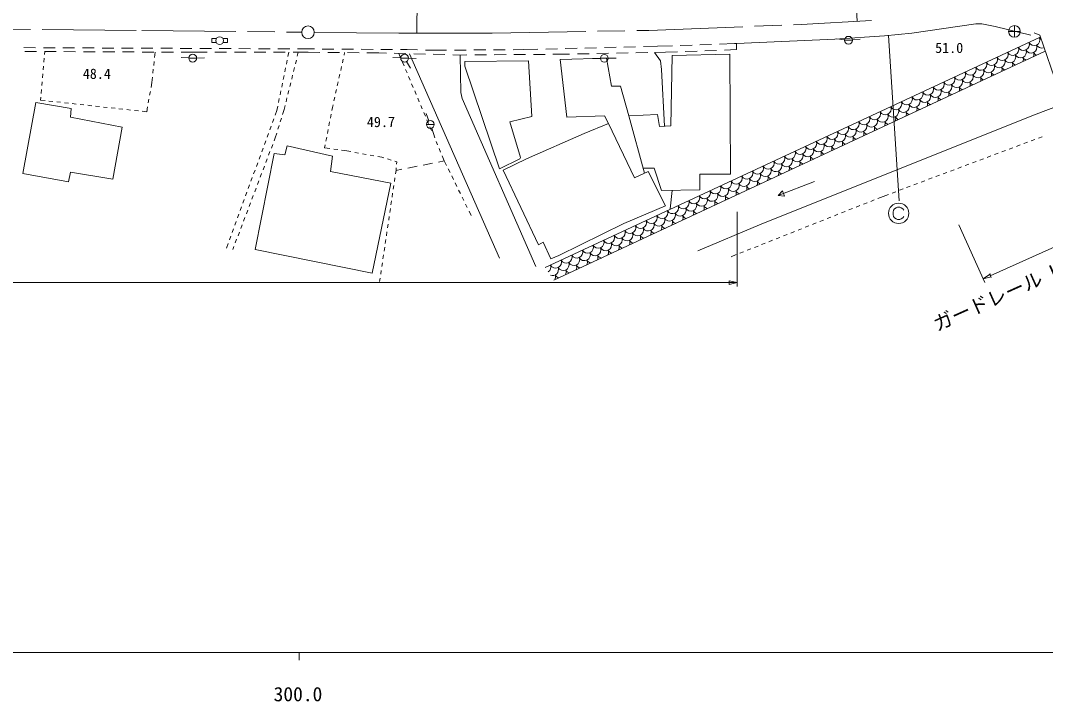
# Model space of a CAD drawing. Units: millimetres, scale not verified. Extents: x 40000 to 680000, y 20000 to 380000.
# Drawn here: x 332357 to 463452, y 198715 to 285849 of the extents above; entities that cross this region are included whole.
import ezdxf
from ezdxf.enums import TextEntityAlignment as Align

# ---------------------------------------------------------------- set-up
doc = ezdxf.new("R2010")
doc.units = ezdxf.units.MM
doc.header["$LTSCALE"] = 1000
doc.linetypes.add('CHAIN', pattern=[18.5, 12, -1.5, 3.5, -1.5])
for name, color, linetype, lineweight in [('M-BGD', 7, 'Continuous', 13), ('M-BGD-EXST', 7, 'Continuous', 13), ('M-BMK', 2, 'CHAIN', 13), ('M-BMK-SRVR', 3, 'Continuous', 13), ('M-STR-HTXT', 7, 'Continuous', 13), ('M-STR-STRC', 7, 'Continuous', 13), ('M-TTL-BAND', 7, 'Continuous', 13)]:
    doc.layers.add(name, color=color, linetype=linetype, lineweight=lineweight)
doc.styles.add('ＭＳ ゴシック', font='')
doc.styles.get('ＭＳ ゴシック').set_extended_font_data('MS Gothic')

msp = doc.modelspace()

# ---------------------------------------------------------------- linework, layer by layer
at = {"layer": 'M-BGD'}
for p, q in [((399454, 254246), (462789, 283703)), ((437758, 283377), (436765, 283494)), ((437755, 283319), (438755, 283319)), ((438753, 283360), (439750, 283442)), ((332784, 282374), (334284, 282367)), ((334407, 281881), (332907, 281888)), ((335284, 282363), (336784, 282356)), ((336907, 281869), (335407, 281876)), ((335463, 281876), (335431, 281508)), ((337784, 282351), (339284, 282344)), ((339407, 281857), (337907, 281864)), ((340284, 282340), (341784, 282333)), ((342784, 282328), (344284, 282322)), ((345284, 282317), (346784, 282310)), ((347784, 282306), (349284, 282299)), ((350284, 282294), (351784, 282287)), ((352784, 282283), (354284, 282276)), ((355284, 282272), (356784, 282265)), ((357784, 282260), (359284, 282253)), ((360284, 282249), (361784, 282242)), ((362784, 282237), (364284, 282231)), ((365284, 282226), (366784, 282219)), ((367784, 282215), (369065, 282209)), ((369065, 282209), (369948, 282203)), ((370948, 282196), (372448, 282186)), ((373448, 282180), (374948, 282170)), ((375948, 282163), (377448, 282153)), ((378448, 282146), (379948, 282136)), ((380948, 282130), (381831, 282124)), ((381831, 282124), (383151, 282093)), ((384151, 282070), (385471, 282039)), ((385471, 282039), (386852, 282049)), ((387852, 282057), (389352, 282068)), ((390352, 282076), (391852, 282087)), ((392852, 282094), (394352, 282106)), ((395352, 282113), (396732, 282124)), ((396732, 282124), (398535, 282168)), ((399535, 282193), (401035, 282230)), ((463420, 281928), (400590, 252630)), ((402034, 282255), (403534, 282292)), ((404534, 282317), (406033, 282354)), ((407033, 282379), (408532, 282416)), ((409532, 282440), (411032, 282478)), ((412031, 282502), (413835, 282547)), ((413835, 282547), (415747, 282613)), ((416747, 282647), (418246, 282699)), ((418881, 281936), (417382, 281880)), ((419245, 282734), (420744, 282785)), ((421379, 282029), (419880, 281973)), ((421744, 282820), (423656, 282886)), ((423910, 282124), (422378, 282066)), ((423656, 282886), (423910, 282897)), ((423910, 282897), (423910, 282124)), ((335388, 281009), (335346, 280511)), ((341907, 281845), (340407, 281852)), ((344407, 281833), (342907, 281840)), ((346907, 281821), (345407, 281828)), ((349407, 281809), (347907, 281816)), ((349391, 280101), (349440, 280598)), ((349490, 281096), (349561, 281808)), ((351907, 281797), (350407, 281804)), ((353886, 281059), (352887, 281104)), ((354314, 281785), (352907, 281792)), ((353886, 281037), (354886, 281037)), ((356222, 281785), (354314, 281785)), ((354886, 281045), (355885, 281062)), ((358722, 281785), (357222, 281785)), ((361222, 281785), (359722, 281785)), ((363722, 281785), (362222, 281785)), ((366222, 281785), (364722, 281785)), ((366466, 280759), (366366, 280269)), ((366677, 281785), (366567, 281249)), ((369131, 281785), (367222, 281785)), ((367518, 280303), (367638, 280788)), ((367758, 281274), (367884, 281785)), ((370660, 281771), (369131, 281785)), ((373160, 281747), (371660, 281761)), ((373633, 280922), (373525, 280434)), ((373816, 281741), (373742, 281410)), ((375660, 281724), (374160, 281738)), ((378190, 281700), (376660, 281715)), ((379149, 281676), (378190, 281700)), ((380981, 281061), (379983, 281109)), ((381648, 281611), (380149, 281650)), ((381019, 280974), (380739, 281635)), ((380981, 281037), (381981, 281037)), ((381726, 280601), (382216, 279729)), ((381981, 281026), (382980, 281005)), ((382123, 281599), (393599, 255454)), ((384148, 281547), (382648, 281586)), ((386647, 281483), (385147, 281521)), ((388606, 281432), (387646, 281457)), ((389455, 281439), (388606, 281432)), ((391955, 281458), (390455, 281447)), ((394455, 281478), (392955, 281466)), ((396955, 281497), (395455, 281485)), ((399455, 281517), (397955, 281505)), ((401304, 281531), (400455, 281524)), ((402578, 281555), (401304, 281531)), ((405078, 281602), (403578, 281574)), ((406532, 281001), (405532, 280972)), ((407577, 281649), (406078, 281621)), ((406531, 281015), (407531, 281015)), ((407312, 281023), (407926, 277467)), ((407531, 281024), (408531, 281043)), ((410077, 281695), (408577, 281667)), ((412577, 281742), (411077, 281714)), ((414851, 281785), (413576, 281761)), ((416382, 281842), (414851, 281785)), ((335303, 280013), (335260, 279515)), ((349291, 279106), (349341, 279603)), ((366265, 279779), (366165, 279290)), ((367279, 279332), (367398, 279817)), ((373416, 279947), (373307, 279459)), ((381409, 280053), (381214, 280514)), ((381799, 279132), (381604, 279593)), ((335132, 278020), (335089, 277522)), ((335218, 279017), (335175, 278518)), ((349170, 277896), (349241, 278608)), ((366064, 278800), (365964, 278310)), ((367039, 278361), (367159, 278847)), ((372980, 277995), (372871, 277507)), ((373198, 278971), (373089, 278483)), ((382189, 278212), (381994, 278672)), ((335047, 277024), (335004, 276526)), ((348877, 276278), (348966, 276770)), ((349055, 277262), (349170, 277896)), ((365662, 276841), (365562, 276351)), ((365863, 277820), (365763, 277330)), ((366559, 276419), (366679, 276905)), ((366799, 277390), (366919, 277876)), ((372762, 277019), (372653, 276531)), ((382579, 277291), (382384, 277751)), ((382969, 276370), (382774, 276830)), ((334961, 276028), (334930, 275659)), ((334930, 275659), (335500, 275596)), ((335997, 275542), (336494, 275487)), ((336991, 275433), (337488, 275378)), ((337985, 275323), (338482, 275269)), ((348699, 275294), (348788, 275786)), ((365461, 275861), (365361, 275371)), ((366320, 275449), (366439, 275934)), ((372544, 276043), (372435, 275555)), ((383359, 275449), (383164, 275909)), ((338979, 275214), (339476, 275159)), ((339973, 275105), (340470, 275050)), ((340967, 274995), (341464, 274941)), ((341961, 274886), (342458, 274831)), ((342955, 274777), (343452, 274722)), ((343949, 274668), (344446, 274613)), ((344943, 274558), (345440, 274504)), ((345937, 274449), (346434, 274394)), ((346931, 274340), (347428, 274285)), ((347925, 274230), (348495, 274168)), ((348495, 274168), (348610, 274802)), ((365150, 274345), (364933, 273753)), ((365260, 274881), (365150, 274345)), ((365879, 273833), (366073, 274452)), ((366073, 274452), (366200, 274963)), ((372252, 274736), (372179, 274353)), ((372326, 275067), (372252, 274736)), ((383749, 274528), (383554, 274989)), ((384139, 273607), (383944, 274068)), ((364760, 273283), (364588, 272814)), ((365580, 272879), (365730, 273356)), ((371896, 272880), (371802, 272389)), ((372085, 273862), (371991, 273371)), ((384597, 273020), (384260, 273962)), ((384529, 272687), (384334, 273147)), ((364071, 271406), (363899, 270937)), ((364416, 272345), (364244, 271875)), ((364937, 270830), (365131, 271448)), ((365281, 271925), (365430, 272402)), ((371708, 271898), (371614, 271407)), ((384266, 272550), (385266, 272550)), ((384919, 271766), (384724, 272226)), ((384963, 272090), (385358, 270845)), ((404437, 271371), (407555, 272670)), ((363727, 270467), (363555, 269998)), ((364799, 270468), (364937, 270830)), ((371520, 270916), (371426, 270425)), ((385699, 269924), (385504, 270385)), ((460674, 270095), (461142, 270270)), ((461610, 270446), (462078, 270622)), ((462546, 270797), (463015, 270973)), ((363383, 269528), (363210, 269059)), ((364088, 268598), (364266, 269066)), ((364444, 269533), (364621, 270000)), ((371331, 269934), (371258, 269551)), ((371258, 269551), (371935, 269458)), ((372431, 269390), (372926, 269322)), ((373421, 269254), (374099, 269161)), ((374099, 269161), (374615, 269066)), ((375106, 268977), (375598, 268887)), ((376090, 268797), (376582, 268707)), ((386089, 269003), (385894, 269464)), ((456929, 268689), (457397, 268865)), ((457865, 269040), (458333, 269216)), ((458802, 269392), (459270, 269567)), ((459738, 269743), (460206, 269919)), ((362694, 267651), (362521, 267181)), ((363038, 268590), (362866, 268120)), ((363732, 267664), (363910, 268131)), ((377074, 268618), (377566, 268528)), ((378058, 268438), (378573, 268344)), ((378573, 268344), (378813, 268273)), ((379292, 268131), (379772, 267989)), ((380251, 267847), (380491, 267776)), ((380491, 267776), (380462, 267474)), ((383866, 267355), (385044, 267585)), ((385829, 267739), (386563, 267882)), ((386563, 267882), (386284, 268543)), ((386850, 267300), (386563, 267882)), ((453184, 267283), (453652, 267459)), ((454121, 267635), (454589, 267810)), ((455057, 267986), (455525, 268162)), ((455993, 268337), (456461, 268513)), ((362349, 266712), (362177, 266243)), ((363021, 265795), (363199, 266262)), ((363376, 266729), (363554, 267197)), ((380384, 266675), (380319, 266233)), ((380414, 266976), (380384, 266675)), ((380384, 266675), (381118, 266818)), ((381904, 266972), (383081, 267202)), ((387292, 266403), (387071, 266851)), ((450376, 266229), (450844, 266405)), ((451312, 266580), (451780, 266756)), ((452248, 266932), (452716, 267107)), ((361660, 264834), (361488, 264365)), ((362005, 265773), (361832, 265304)), ((362665, 264860), (362843, 265327)), ((380247, 265738), (380174, 265244)), ((387734, 265506), (387513, 265954)), ((388175, 264609), (387954, 265057)), ((433913, 265261), (429254, 263447)), ((446631, 264823), (447099, 264999)), ((447567, 265174), (448035, 265350)), ((448503, 265526), (448971, 265702)), ((449439, 265877), (449908, 266053)), ((361316, 263896), (361143, 263426)), ((362309, 263926), (362487, 264393)), ((379955, 263760), (379883, 263265)), ((380101, 264749), (380028, 264254)), ((388617, 263711), (388396, 264160)), ((415708, 264113), (415443, 261756)), ((429254, 263447), (429817, 264069)), ((429817, 264069), (430089, 263370)), ((442671, 263337), (443354, 263593)), ((443822, 263769), (444290, 263944)), ((444758, 264120), (445227, 264296)), ((445695, 264472), (446163, 264647)), ((360971, 262957), (360799, 262487)), ((361598, 262056), (361776, 262524)), ((361954, 262991), (362131, 263458)), ((379810, 262770), (379737, 262275)), ((389059, 262814), (388838, 263263)), ((389500, 261917), (389280, 262366)), ((430089, 263370), (429254, 263447)), ((440163, 262342), (440628, 262526)), ((441092, 262710), (441557, 262895)), ((442022, 263079), (442671, 263337)), ((360282, 261079), (360110, 260610)), ((360627, 262018), (360454, 261549)), ((361242, 261122), (361420, 261589)), ((379664, 261781), (379592, 261286)), ((390008, 260886), (389721, 261469)), ((436445, 260867), (436909, 261051)), ((437374, 261235), (437839, 261420)), ((438304, 261604), (438769, 261788)), ((439233, 261973), (439698, 262157)), ((359938, 260140), (359766, 259671)), ((360531, 259253), (360709, 259720)), ((360886, 260187), (361064, 260654)), ((379373, 259802), (379300, 259307)), ((379519, 260791), (379446, 260297)), ((432727, 259392), (433191, 259576)), ((433656, 259760), (434121, 259945)), ((434586, 260129), (435050, 260313)), ((435515, 260498), (435980, 260682)), ((359249, 258263), (359077, 257793)), ((359593, 259202), (359421, 258732)), ((360175, 258318), (360353, 258785)), ((379228, 258813), (379155, 258318)), ((429938, 258285), (430403, 258470)), ((430868, 258654), (431332, 258838)), ((431797, 259023), (432262, 259207)), ((358904, 257324), (358687, 256732)), ((359819, 257383), (359997, 257851)), ((379082, 257823), (379009, 257329)), ((426220, 256810), (426685, 256995)), ((427149, 257179), (427614, 257363)), ((428079, 257548), (428544, 257732)), ((429008, 257917), (429473, 258101)), ((359504, 256554), (359641, 256916)), ((378791, 255845), (378718, 255350)), ((378937, 256834), (378864, 256339)), ((423247, 255631), (423896, 255888)), ((424361, 256073), (424826, 256257)), ((425290, 256442), (425755, 256626)), ((378645, 254855), (378573, 254361)), ((378500, 253866), (378427, 253371)), ((378354, 252877), (378289, 252435))]:
    msp.add_line(p, q, dxfattribs=at)
for points in [[(423910, 282897), (436525, 283478), (442875, 283902), (446347, 284240), (454559, 285426), (455321, 285426), (457015, 285087), (461587, 283986)], [(462007, 284288), (462718, 283951), (466499, 273067), (466038, 272108)], [(388606, 281432), (388689, 276620), (388858, 275858), (398256, 254353)], [(407312, 281023), (401389, 280854), (402235, 273488), (407061, 273657), (407562, 272656), (410871, 265698), (412649, 266545), (414851, 262142), (409517, 259856), (401219, 255792), (400203, 255369), (399187, 257486), (398595, 257147), (394107, 266714), (397071, 268154), (404437, 271371)], [(410143, 273642), (413835, 273826), (414089, 272302), (415528, 272387), (415697, 281362), (423063, 281531), (423148, 266206), (419253, 266206), (419253, 264174), (414343, 264090), (413411, 266968), (411954, 266968)], [(414724, 272340), (414342, 279581), (414218, 280682), (413449, 281759)], [(407926, 277467), (409093, 277467), (410143, 273642), (412146, 266305)], [(418999, 256385), (426873, 259687), (461925, 273742), (465769, 275169)], [(366460, 269832), (372263, 268492), (372009, 266545), (379714, 265021), (377343, 253506), (362357, 256554)], [(362357, 256554), (364813, 268831), (366167, 268662), (366460, 269832)]]:
    msp.add_lwpolyline(points, dxfattribs=at)
for points in [[(397325, 280684), (389197, 280600), (389197, 280007), (393599, 266884), (396224, 268154), (396309, 268323), (394954, 272895), (397748, 273572)], [(338735, 266460), (338481, 265190), (332639, 266291), (334333, 275350), (338820, 274588), (338735, 273488), (345339, 272218), (344154, 265529)]]:
    msp.add_lwpolyline(points, close=True, dxfattribs=at)
for centre in [(438255, 283319), (354386, 281037), (381481, 281037), (407031, 281015), (384766, 272550)]:
    msp.add_circle(centre, 500, dxfattribs=at)
for centre, start, end in [((461996, 283391), 208.89285, 20.99312), ((463356, 284024), 208.89285, 228.26386), ((459276, 282126), 208.89285, 20.99312), ((460251, 281808), 208.89285, 20.99312), ((460636, 282759), 208.89285, 20.99312), ((461612, 282440), 208.89285, 20.99312), ((462972, 283073), 208.89285, 285.29822), ((462587, 282122), 340.41465, 341.63246), ((456556, 280861), 208.89285, 20.99312), ((457531, 280542), 208.89285, 20.99312), ((457916, 281493), 208.89285, 20.99312), ((458891, 281175), 208.89285, 20.99312), ((461227, 281489), 208.89285, 249.74539), ((459867, 280857), 340.0942, 20.99312), ((462587, 282122), 208.89285, 249.58539), ((461227, 281489), 340.25465, 20.99312), ((452476, 278963), 208.89285, 20.99312), ((453836, 279596), 208.89285, 20.99312), ((454811, 279277), 208.89285, 20.99312), ((455196, 280228), 208.89285, 20.99312), ((456171, 279910), 208.89285, 20.99312), ((457146, 279591), 339.77196, 20.99312), ((458507, 280224), 208.89285, 250.06673), ((459867, 280857), 208.89285, 249.90584), ((458507, 280224), 339.93331, 20.99312), ((449756, 277698), 208.89285, 20.99312), ((451116, 278331), 208.89285, 20.99312), ((452091, 278012), 208.89285, 20.99312), ((453451, 278645), 208.89285, 20.99312), ((454426, 278326), 208.89285, 250.55216), ((453066, 277694), 339.28513, 20.99312), ((455786, 278959), 208.89285, 250.38989), ((454426, 278326), 339.44787, 20.99312), ((457146, 279591), 208.89285, 250.22808), ((455786, 278959), 339.61015, 20.99312), ((447035, 276433), 208.89285, 20.99312), ((448395, 277065), 208.89285, 20.99312), ((449371, 276747), 208.89285, 20.99312), ((450731, 277380), 208.89285, 20.99312), ((451706, 277061), 208.89285, 250.87812), ((450346, 276429), 338.95821, 20.99312), ((453066, 277694), 208.89285, 250.7149), ((451706, 277061), 339.12191, 20.99312), ((444315, 275168), 208.89285, 20.99312), ((445675, 275800), 208.89285, 20.99312), ((446651, 275482), 208.89285, 20.99312), ((448011, 276114), 208.89285, 20.99312), ((447626, 275163), 338.62935, 20.99312), ((448986, 275796), 208.89285, 251.20601), ((448986, 275796), 338.79403, 20.99312), ((450346, 276429), 208.89285, 251.04182), ((441595, 273903), 208.89285, 20.99312), ((442955, 274535), 208.89285, 20.99312), ((443930, 274217), 208.89285, 20.99312), ((445290, 274849), 208.89285, 20.99312), ((444906, 273898), 338.2985, 20.99312), ((446266, 274531), 208.89285, 251.53586), ((446266, 274531), 338.46418, 20.99312), ((447626, 275163), 208.89285, 251.37068), ((438875, 272637), 208.89285, 20.99312), ((440235, 273270), 208.89285, 20.99312), ((441210, 272952), 208.89285, 20.99312), ((442570, 273584), 208.89285, 20.99312), ((442185, 272633), 337.9656, 20.99312), ((443546, 273266), 208.89285, 251.86773), ((443546, 273266), 338.13231, 20.99312), ((444906, 273898), 208.89285, 251.70154), ((436155, 271372), 208.89285, 20.99312), ((437515, 272005), 208.89285, 20.99312), ((438490, 271686), 208.89285, 20.99312), ((439850, 272319), 208.89285, 20.99312), ((439465, 271368), 337.63061, 20.99312), ((440825, 272001), 208.89285, 252.20166), ((440825, 272001), 337.79837, 20.99312), ((442185, 272633), 208.89285, 252.03444), ((433434, 270107), 208.89285, 20.99312), ((434410, 269789), 208.89285, 20.99312), ((434795, 270740), 208.89285, 20.99312), ((435770, 270421), 208.89285, 20.99312), ((437130, 271054), 208.89285, 20.99312), ((436745, 270103), 337.29349, 20.99312), ((438105, 270735), 208.89285, 252.53771), ((438105, 270735), 337.46232, 20.99312), ((439465, 271368), 208.89285, 252.36942), ((430714, 268842), 208.89285, 20.99312), ((431690, 268524), 208.89285, 20.99312), ((432074, 269475), 208.89285, 20.99312), ((433050, 269156), 208.89285, 20.99312), ((434025, 268838), 336.95417, 20.99312), ((435385, 269470), 208.89285, 252.87593), ((435385, 269470), 337.1241, 20.99312), ((436745, 270103), 208.89285, 252.70655), ((427994, 267577), 208.89285, 20.99312), ((428969, 267258), 208.89285, 20.99312), ((429354, 268209), 208.89285, 20.99312), ((430329, 267891), 208.89285, 20.99312), ((431305, 267573), 336.61259, 20.99312), ((432665, 268205), 208.89285, 253.21637), ((432665, 268205), 336.78367, 20.99312), ((434025, 268838), 208.89285, 253.04587), ((425274, 266312), 208.89285, 20.99312), ((426249, 265993), 208.89285, 20.99312), ((426634, 266944), 208.89285, 20.99312), ((427609, 266626), 208.89285, 20.99312), ((428585, 266307), 336.26871, 20.99312), ((429945, 266940), 208.89285, 253.55909), ((429945, 266940), 336.44095, 20.99312), ((431305, 267573), 208.89285, 253.38744), ((422554, 265047), 208.89285, 20.99312), ((423529, 264728), 208.89285, 20.99312), ((423914, 265679), 208.89285, 20.99312), ((424889, 265361), 208.89285, 20.99312), ((425864, 265042), 335.92247, 20.99312), ((427224, 265675), 208.89285, 253.90415), ((427224, 265675), 336.09589, 20.99312), ((428585, 266307), 208.89285, 253.73132), ((419834, 263781), 208.89285, 20.99312), ((420809, 263463), 208.89285, 20.99312), ((421194, 264414), 208.89285, 20.99312), ((422169, 264096), 208.89285, 20.99312), ((423144, 263777), 335.57379, 20.99312), ((424504, 264410), 208.89285, 254.2516), ((424504, 264410), 335.74843, 20.99312), ((425864, 265042), 208.89285, 254.07757), ((417113, 262516), 208.89285, 20.99312), ((418089, 262198), 208.89285, 20.99312), ((418473, 263149), 208.89285, 20.99312), ((419449, 262830), 208.89285, 20.99312), ((420424, 262512), 335.22261, 20.99312), ((421784, 263145), 208.89285, 254.60152), ((421784, 263145), 335.39852, 20.99312), ((423144, 263777), 208.89285, 254.42625), ((413033, 260619), 208.89285, 20.99312), ((414393, 261251), 208.89285, 20.99312), ((415368, 260933), 208.89285, 20.99312), ((415753, 261884), 208.89285, 20.99312), ((416729, 261565), 208.89285, 20.99312), ((416344, 260614), 334.69102, 20.99312), ((417704, 261247), 208.89285, 255.13116), ((417704, 261247), 334.86887, 20.99312), ((419064, 261879), 208.89285, 254.95397), ((419064, 261879), 335.04607, 20.99312), ((420424, 262512), 208.89285, 254.77742), ((410313, 259353), 208.89285, 20.99312), ((411673, 259986), 208.89285, 20.99312), ((412648, 259668), 208.89285, 20.99312), ((414008, 260300), 208.89285, 20.99312), ((413623, 259349), 334.3333, 20.99312), ((414984, 259982), 208.89285, 255.48753), ((414984, 259982), 334.5125, 20.99312), ((416344, 260614), 208.89285, 255.30901), ((407593, 258088), 208.89285, 20.99312), ((408953, 258721), 208.89285, 20.99312), ((409928, 258402), 208.89285, 20.99312), ((411288, 259035), 208.89285, 20.99312), ((410903, 258084), 333.97284, 20.99312), ((412263, 258717), 208.89285, 255.84662), ((412263, 258717), 334.15342, 20.99312), ((413623, 259349), 208.89285, 255.66673), ((404873, 256823), 208.89285, 20.99312), ((406233, 257456), 208.89285, 20.99312), ((407208, 257137), 208.89285, 20.99312), ((408568, 257770), 208.89285, 20.99312), ((408183, 256819), 333.60955, 20.99312), ((409543, 257451), 208.89285, 256.20848), ((409543, 257451), 333.79155, 20.99312), ((410903, 258084), 208.89285, 256.0272), ((402152, 255558), 208.89285, 20.99312), ((403512, 256191), 208.89285, 20.99312), ((404488, 255872), 208.89285, 20.99312), ((405848, 256505), 208.89285, 20.99312), ((405463, 255554), 333.24335, 20.99312), ((406823, 256186), 208.89285, 256.57321), ((406823, 256186), 333.42682, 20.99312), ((408183, 256819), 208.89285, 256.39048), ((399432, 254293), 304.42132, 20.99312), ((400792, 254925), 208.89285, 20.99312), ((401768, 254607), 208.89285, 20.99312), ((403128, 255240), 208.89285, 20.99312), ((402743, 254289), 332.87416, 20.99312), ((404103, 254921), 208.89285, 256.9409), ((404103, 254921), 333.05914, 20.99312), ((405463, 255554), 208.89285, 256.75668), ((400407, 253974), 249.06031, 20.99312), ((400023, 253023), 332.50189, 20.99312), ((401383, 253656), 208.89285, 257.31162), ((401383, 253656), 332.68842, 20.99312), ((402743, 254289), 208.89285, 257.12587)]:
    msp.add_arc(centre, 752, start, end, dxfattribs=at)
at = {"layer": 'M-BGD-EXST'}
for p, q in [((357397, 283524), (356830, 283524)), ((356830, 283524), (356830, 283024)), ((358263, 283524), (358830, 283524)), ((358830, 283524), (358830, 283024)), ((356830, 283024), (357397, 283024)), ((358830, 283024), (358263, 283024))]:
    msp.add_line(p, q, dxfattribs=at)
msp.add_circle((357830, 283274), 500, dxfattribs=at)
at = {"layer": 'M-BMK'}
for points in [[(369930, 284328), (380730, 284240), (392668, 284240), (412734, 284579), (432207, 285341), (441182, 285849)], [(270013, 284998), (316637, 284833), (347879, 284579), (368330, 284352)]]:
    msp.add_lwpolyline(points, dxfattribs=at)
at = {"layer": 'M-BMK-SRVR'}
for p, q in [((439347, 285745), (437571, 317507)), ((383026, 284240), (383452, 314418)), ((459482, 285197), (459482, 283697)), ((458732, 284447), (460232, 284447))]:
    msp.add_line(p, q, dxfattribs=at)
for centre, radius in [((369130, 284345), 800), ((459482, 284447), 750)]:
    msp.add_circle(centre, radius, dxfattribs=at)
at = {"layer": 'M-STR-HTXT'}
for p, q in [((424006, 261388), (424006, 251808)), ((452379, 259716), (455684, 252329)), ((456392, 253194), (470760, 259622)), ((455479, 252786), (456433, 253422)), ((455479, 252786), (456494, 253057)), ((456494, 252966), (456290, 253422)), ((162790, 252308), (423006, 252308)), ((424006, 252308), (423006, 252558)), ((423006, 252558), (423006, 252058)), ((424006, 252308), (423006, 252308)), ((424006, 252308), (423006, 252058))]:
    msp.add_line(p, q, dxfattribs=at)
at = {"layer": 'M-STR-STRC'}
for p, q in [((443366, 283950), (444744, 262775)), ((444023, 261567), (443958, 261307)), ((443958, 261307), (443958, 261047)), ((443958, 261047), (444023, 260787)), ((444153, 261762), (444023, 261567)), ((444348, 261892), (444153, 261762)), ((444543, 261957), (444348, 261892)), ((444803, 261957), (444543, 261957)), ((444998, 261892), (444803, 261957)), ((445193, 261762), (444998, 261892)), ((445323, 261567), (445193, 261762)), ((444023, 260787), (444153, 260592)), ((444153, 260592), (444348, 260462)), ((444348, 260462), (444543, 260397)), ((444543, 260397), (444803, 260397)), ((444803, 260397), (444998, 260462)), ((444998, 260462), (445193, 260592)), ((445193, 260592), (445323, 260787))]:
    msp.add_line(p, q, dxfattribs=at)
msp.add_circle((444673, 261177), 1300, dxfattribs=at)
at = {"layer": 'M-TTL-BAND'}
for p, q in [((40000, 205000), (579000, 205000)), ((368000, 205000), (368000, 204000))]:
    msp.add_line(p, q, dxfattribs=at)

# ---------------------------------------------------------------- texts
at = {"layer": 'M-BGD', "style": 'ＭＳ ゴシック'}
for s, p in [('51.0', (449334, 281294)), ('48.4', (340323, 277983)), ('49.7', (376660, 271813))]:
    msp.add_text(s, height=1320, dxfattribs=at).set_placement(p, align=Align.BOTTOM_LEFT)
at = {"layer": 'M-STR-HTXT', "style": 'ＭＳ ゴシック'}
msp.add_text('ガードレール L=21.0', height=1833, rotation=24.102, dxfattribs=at).set_placement((460653, 250391), align=Align.BOTTOM_CENTER)
at = {"layer": 'M-TTL-BAND', "style": 'ＭＳ ゴシック'}
msp.add_text('300.0', height=1833, dxfattribs=at).set_placement((367844, 198195), align=Align.BOTTOM_CENTER)

doc.saveas('drawing.dxf')
